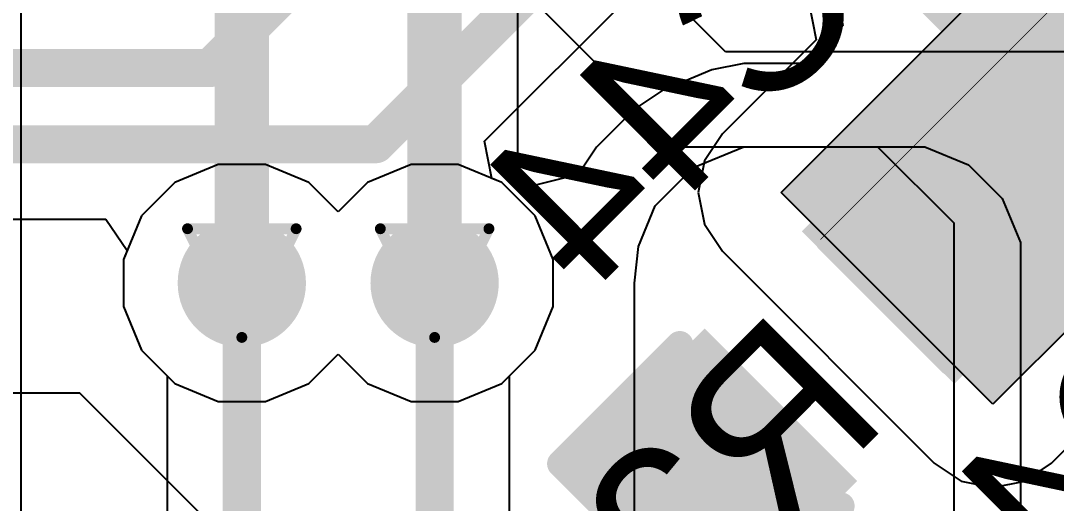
# Model space of a CAD drawing. Header units: inches. Extents: x 0 to 5359, y 0 to 5098.
# Drawn here: x 47.066 to 51.909, y 48.385 to 50.641 of the extents above; entities that cross this region are included whole.
import ezdxf

# ---------------------------------------------------------------- set-up
doc = ezdxf.new("R2010")
doc.units = ezdxf.units.IN
for name, color, linetype in [('Bottom Layer', 5, 'Continuous'), ('Bottom Overlay', 54, 'Continuous'), ('Bottom Paste', 16, 'Continuous'), ('Bottom Solder', 6, 'Continuous'), ('Drill Drawing', 1, 'Continuous'), ('Layer 1', 16, 'Continuous'), ('Layer 2', 76, 'Continuous'), ('Top Layer', 1, 'Continuous'), ('Top Overlay', 2, 'Continuous'), ('Top Paste', 8, 'Continuous'), ('Top Solder', 216, 'Continuous'), ('Via Holes', 16, 'Continuous')]:
    doc.layers.add(name, color=color, linetype=linetype)
doc.styles.add('Arial', font='', dxfattribs={"height": 0.2})
doc.styles.get('Arial').set_extended_font_data('Arial')

# ---------------------------------------------------------------- blocks, each defined once
blk = doc.blocks.new('R___0402_B_154')
at = {"layer": 'Bottom Layer'}
for points in [[(-0.2413, 0.3175), (-0.2413, -0.3175), (-0.6985, -0.3175), (-0.6985, 0.3175)], [(0.6985, 0.3175), (0.6985, -0.3175), (0.2413, -0.3175), (0.2413, 0.3175)]]:
    blk.add_hatch(color=5, dxfattribs=at).paths.add_polyline_path(points)
at = {"layer": 'Bottom Paste'}
for points in [[(-0.2413, 0.3175), (-0.2413, -0.3175), (-0.6985, -0.3175), (-0.6985, 0.3175)], [(0.6985, 0.3175), (0.6985, -0.3175), (0.2413, -0.3175), (0.2413, 0.3175)]]:
    blk.add_hatch(color=16, dxfattribs=at).paths.add_polyline_path(points)
at = {"layer": 'Bottom Solder'}
for points in [[(-0.1863, 0.3725), (-0.1863, -0.3725), (-0.7535, -0.3725), (-0.7535, 0.3725)], [(0.7535, 0.3725), (0.7535, -0.3725), (0.1863, -0.3725), (0.1863, 0.3725)]]:
    blk.add_hatch(color=6, dxfattribs=at).paths.add_polyline_path(points)
at = {"layer": 'Bottom Overlay'}
for points in [[(-0.7874, 0.4064, 0.127, 0.127, 0), (0.7874, 0.4064, 0.127, 0.127, 0)], [(-0.7874, 0.4064, 0.127, 0.127, 0), (-0.7874, -0.4064, 0.127, 0.127, 0)], [(0.7874, 0.4064, 0.127, 0.127, 0), (0.7874, -0.4064, 0.127, 0.127, 0)], [(-0.8128, 0.4318, 0.00323, 0.00323, 0), (0.8128, 0.4318, 0.00323, 0.00323, 0)], [(-0.7874, -0.4064, 0.127, 0.127, 0), (0.7874, -0.4064, 0.127, 0.127, 0)]]:
    blk.add_lwpolyline(points, format="xyseb", dxfattribs=at)
for points in [[(-0.8191, 0.4064, 0.0635, 0.0635, 1), (-0.7556, 0.4064, 0.0635, 0.0635, 1)], [(-0.8191, 0.4064, 0.0635, 0.0635, 1), (-0.7556, 0.4064, 0.0635, 0.0635, 1)], [(0.7556, 0.4064, 0.0635, 0.0635, 1), (0.8191, 0.4064, 0.0635, 0.0635, 1)], [(0.7556, 0.4064, 0.0635, 0.0635, 1), (0.8191, 0.4064, 0.0635, 0.0635, 1)], [(-0.8136, 0.4318, 0.00161, 0.00161, 1), (-0.812, 0.4318, 0.00161, 0.00161, 1)], [(0.812, 0.4318, 0.00161, 0.00161, 1), (0.8136, 0.4318, 0.00161, 0.00161, 1)], [(-0.8191, -0.4064, 0.0635, 0.0635, 1), (-0.7556, -0.4064, 0.0635, 0.0635, 1)], [(-0.8191, -0.4064, 0.0635, 0.0635, 1), (-0.7556, -0.4064, 0.0635, 0.0635, 1)], [(0.7556, -0.4064, 0.0635, 0.0635, 1), (0.8191, -0.4064, 0.0635, 0.0635, 1)], [(0.7556, -0.4064, 0.0635, 0.0635, 1), (0.8191, -0.4064, 0.0635, 0.0635, 1)]]:
    blk.add_lwpolyline(points, format="xyseb", close=True, dxfattribs=at)
blk = doc.blocks.new('C___0603_348')
at = {"layer": 'Top Layer'}
for points in [[(-0.381, 0.4445), (-0.381, -0.4445), (-1.143, -0.4445), (-1.143, 0.4445)], [(1.143, 0.4445), (1.143, -0.4445), (0.381, -0.4445), (0.381, 0.4445)]]:
    blk.add_hatch(color=1, dxfattribs=at).paths.add_polyline_path(points)
at = {"layer": 'Top Paste'}
for points in [[(-0.381, 0.4445), (-0.381, -0.4445), (-1.143, -0.4445), (-1.143, 0.4445)], [(1.143, 0.4445), (1.143, -0.4445), (0.381, -0.4445), (0.381, 0.4445)]]:
    blk.add_hatch(color=8, dxfattribs=at).paths.add_polyline_path(points)
at = {"layer": 'Top Solder'}
for points in [[(-0.321, 0.5045), (-0.321, -0.5045), (-1.203, -0.5045), (-1.203, 0.5045)], [(1.203, 0.5045), (1.203, -0.5045), (0.321, -0.5045), (0.321, 0.5045)]]:
    blk.add_hatch(color=216, dxfattribs=at).paths.add_polyline_path(points)
at = {"layer": 'Top Overlay'}
for points in [[(-1.2446, 0.5334, 0.127, 0.127, 0), (-0.4572, 0.5334, 0.127, 0.127, 0)], [(-1.2446, 0.5334, 0.127, 0.127, 0), (-1.2446, -0.5334, 0.127, 0.127, 0)], [(0.4572, 0.5334, 0.127, 0.127, 0), (1.2446, 0.5334, 0.127, 0.127, 0)], [(1.2446, 0.5334, 0.127, 0.127, 0), (1.2446, -0.5334, 0.127, 0.127, 0)], [(-1.2446, -0.5334, 0.127, 0.127, 0), (-0.4572, -0.5334, 0.127, 0.127, 0)], [(0.4572, -0.5334, 0.127, 0.127, 0), (1.2446, -0.5334, 0.127, 0.127, 0)]]:
    blk.add_lwpolyline(points, format="xyseb", dxfattribs=at)
for points in [[(-1.2764, 0.5334, 0.0635, 0.0635, 1), (-1.2128, 0.5334, 0.0635, 0.0635, 1)], [(-1.2764, 0.5334, 0.0635, 0.0635, 1), (-1.2128, 0.5334, 0.0635, 0.0635, 1)], [(-0.4889, 0.5334, 0.0635, 0.0635, 1), (-0.4254, 0.5334, 0.0635, 0.0635, 1)], [(0.4254, 0.5334, 0.0635, 0.0635, 1), (0.4889, 0.5334, 0.0635, 0.0635, 1)], [(1.2128, 0.5334, 0.0635, 0.0635, 1), (1.2764, 0.5334, 0.0635, 0.0635, 1)], [(1.2128, 0.5334, 0.0635, 0.0635, 1), (1.2764, 0.5334, 0.0635, 0.0635, 1)], [(-1.2764, -0.5334, 0.0635, 0.0635, 1), (-1.2128, -0.5334, 0.0635, 0.0635, 1)], [(-1.2764, -0.5334, 0.0635, 0.0635, 1), (-1.2128, -0.5334, 0.0635, 0.0635, 1)], [(-0.4889, -0.5334, 0.0635, 0.0635, 1), (-0.4254, -0.5334, 0.0635, 0.0635, 1)], [(0.4254, -0.5334, 0.0635, 0.0635, 1), (0.4889, -0.5334, 0.0635, 0.0635, 1)], [(1.2128, -0.5334, 0.0635, 0.0635, 1), (1.2764, -0.5334, 0.0635, 0.0635, 1)], [(1.2128, -0.5334, 0.0635, 0.0635, 1), (1.2764, -0.5334, 0.0635, 0.0635, 1)]]:
    blk.add_lwpolyline(points, format="xyseb", close=True, dxfattribs=at)

msp = doc.modelspace()

# ---------------------------------------------------------------- hatches: boundary and pattern name
at = {"layer": 'Bottom Layer'}
h = msp.add_hatch(color=5, dxfattribs=at)
edge = h.paths.add_edge_path()
edge.add_arc((48.1, 49.4143), 0.3, 0, 360)
h = msp.add_hatch(color=5, dxfattribs=at)
edge = h.paths.add_edge_path()
edge.add_arc((49.0016, 49.4143), 0.3, 0, 360)
at = {"layer": 'Layer 1'}
h = msp.add_hatch(color=16, dxfattribs=at)
edge = h.paths.add_edge_path()
edge.add_arc((48.1, 49.4143), 0.3, 0, 360)
h = msp.add_hatch(color=16, dxfattribs=at)
edge = h.paths.add_edge_path()
edge.add_arc((49.0016, 49.4143), 0.3, 0, 360)
at = {"layer": 'Layer 2'}
h = msp.add_hatch(color=76, dxfattribs=at)
edge = h.paths.add_edge_path()
edge.add_arc((48.1, 49.4143), 0.3, 0, 360)
h = msp.add_hatch(color=76, dxfattribs=at)
edge = h.paths.add_edge_path()
edge.add_arc((49.0016, 49.4143), 0.3, 0, 360)
at = {"layer": 'Top Layer'}
msp.add_hatch(color=1, dxfattribs=at).paths.add_polyline_path([(51.6123, 48.8477), (54.0657, 51.3012), (53.0757, 52.2912), (50.6222, 49.8378)])
h = msp.add_hatch(color=1, dxfattribs=at)
edge = h.paths.add_edge_path()
edge.add_arc((48.1, 49.4143), 0.3, 0, 360)
h = msp.add_hatch(color=1, dxfattribs=at)
edge = h.paths.add_edge_path()
edge.add_arc((49.0016, 49.4143), 0.3, 0, 360)
at = {"layer": 'Via Holes'}
h = msp.add_hatch(color=7, dxfattribs=at)
edge = h.paths.add_edge_path()
edge.add_arc((48.1, 49.4143), 0.15, 0, 360)
h = msp.add_hatch(color=7, dxfattribs=at)
edge = h.paths.add_edge_path()
edge.add_arc((49.0016, 49.4143), 0.15, 0, 360)

# ---------------------------------------------------------------- linework, layer by layer
at = {"layer": 'Bottom Layer'}
for p, q in [((47.0662, 52.777), (47.0662, 47.6284)), ((49.39, 49.9294), (49.39, 51.1367)), ((50.9019, 50.6634), (50.9112, 50.6179)), ((50.9112, 50.6179), (50.773, 50.4401)), ((50.4469, 50.4401), (50.2982, 50.4105)), ((50.5736, 50.4401), (50.4469, 50.4401)), ((50.773, 50.4401), (50.5736, 50.4401)), ((50.2982, 50.4105), (50.0639, 50.3135)), ((50.0639, 50.3135), (49.9379, 50.2293)), ((49.9379, 50.2293), (49.7586, 50.05)), ((49.7586, 50.05), (49.6744, 49.924)), ((50.2126, 49.9546), (50.4469, 50.0516)), ((50.4469, 50.0516), (50.5736, 50.0516)), ((50.5736, 50.0516), (51.2935, 50.0516)), ((51.2935, 50.0516), (51.4988, 49.9666)), ((50.0333, 49.7753), (50.2126, 49.9546)), ((51.4988, 49.9666), (51.6559, 49.8095)), ((49.4613, 49.8688), (49.39, 49.9294)), ((49.6735, 49.9218), (49.4613, 49.8688)), ((49.6744, 49.924), (49.6735, 49.9218)), ((51.6559, 49.8095), (51.741, 49.6042)), ((49.9543, 49.5846), (50.0333, 49.7753)), ((51.741, 49.6042), (51.741, 49.4931)), ((49.9363, 49.4143), (49.9543, 49.5846)), ((51.741, 49.4931), (51.741, 42.198)), ((49.9363, 47.5567), (49.9363, 49.4143)), ((49.9363, 49.4143), (49.9363, 49.4143))]:
    msp.add_line(p, q, dxfattribs=at)
for points in [[(48.1, 49.4143, 0.254, 0.254, 0), (48.1, 51.9614, 0.254, 0.254, 0)], [(51.0121, 51.2174, 0.381, 0.381, 0), (52.0142, 50.2154, 0.381, 0.381, 0)], [(49.0016, 49.4143, 0.254, 0.254, 0), (49.0016, 51.1367, 0.254, 0.254, 0)]]:
    msp.add_lwpolyline(points, format="xyseb", dxfattribs=at)
for points in [[(51.919, 50.2154, 0.1905, 0.1905, 1), (52.1095, 50.2154, 0.1905, 0.1905, 1)], [(48.0365, 49.4143, 0.127, 0.127, 1), (48.1635, 49.4143, 0.127, 0.127, 1)], [(48.9381, 49.4143, 0.127, 0.127, 1), (49.0651, 49.4143, 0.127, 0.127, 1)]]:
    msp.add_lwpolyline(points, format="xyseb", close=True, dxfattribs=at)
at = {"layer": 'Drill Drawing'}
for points in [[(47.846, 49.6683, 0.0508, 0.0508, 0), (48.354, 49.6683, 0.0508, 0.0508, 0)], [(47.846, 49.6683, 0.0508, 0.0508, 0), (48.1, 49.1603, 0.0508, 0.0508, 0)], [(48.1, 49.1603, 0.0508, 0.0508, 0), (48.354, 49.6683, 0.0508, 0.0508, 0)], [(48.7476, 49.6683, 0.0508, 0.0508, 0), (49.2556, 49.6683, 0.0508, 0.0508, 0)], [(48.7476, 49.6683, 0.0508, 0.0508, 0), (49.0016, 49.1603, 0.0508, 0.0508, 0)], [(49.0016, 49.1603, 0.0508, 0.0508, 0), (49.2556, 49.6683, 0.0508, 0.0508, 0)]]:
    msp.add_lwpolyline(points, format="xyseb", dxfattribs=at)
for points in [[(47.8333, 49.6683, 0.0254, 0.0254, 1), (47.8587, 49.6683, 0.0254, 0.0254, 1)], [(47.8333, 49.6683, 0.0254, 0.0254, 1), (47.8587, 49.6683, 0.0254, 0.0254, 1)], [(48.3413, 49.6683, 0.0254, 0.0254, 1), (48.3667, 49.6683, 0.0254, 0.0254, 1)], [(48.3413, 49.6683, 0.0254, 0.0254, 1), (48.3667, 49.6683, 0.0254, 0.0254, 1)], [(48.7349, 49.6683, 0.0254, 0.0254, 1), (48.7603, 49.6683, 0.0254, 0.0254, 1)], [(48.7349, 49.6683, 0.0254, 0.0254, 1), (48.7603, 49.6683, 0.0254, 0.0254, 1)], [(49.2429, 49.6683, 0.0254, 0.0254, 1), (49.2683, 49.6683, 0.0254, 0.0254, 1)], [(49.2429, 49.6683, 0.0254, 0.0254, 1), (49.2683, 49.6683, 0.0254, 0.0254, 1)], [(48.0873, 49.1603, 0.0254, 0.0254, 1), (48.1127, 49.1603, 0.0254, 0.0254, 1)], [(48.0873, 49.1603, 0.0254, 0.0254, 1), (48.1127, 49.1603, 0.0254, 0.0254, 1)], [(48.9889, 49.1603, 0.0254, 0.0254, 1), (49.0143, 49.1603, 0.0254, 0.0254, 1)], [(48.9889, 49.1603, 0.0254, 0.0254, 1), (49.0143, 49.1603, 0.0254, 0.0254, 1)]]:
    msp.add_lwpolyline(points, format="xyseb", close=True, dxfattribs=at)
at = {"layer": 'Layer 1'}
for p, q in [((47.9898, 49.9683), (47.7861, 49.884)), ((48.2102, 49.9683), (47.9898, 49.9683)), ((48.4138, 49.884), (48.2102, 49.9683)), ((48.8914, 49.9683), (48.6877, 49.884)), ((49.1118, 49.9683), (48.8914, 49.9683)), ((49.3154, 49.884), (49.1118, 49.9683)), ((47.7861, 49.884), (47.6303, 49.7281)), ((48.5508, 49.747), (48.4138, 49.884)), ((48.6877, 49.884), (48.5508, 49.747)), ((49.4712, 49.7281), (49.3154, 49.884)), ((47.6303, 49.7281), (47.546, 49.5245)), ((49.5556, 49.5245), (49.4712, 49.7281)), ((47.546, 49.5245), (47.546, 49.3041)), ((49.5556, 49.3041), (49.5556, 49.5245)), ((47.546, 49.3041), (47.6303, 49.1005)), ((49.4712, 49.1005), (49.5556, 49.3041)), ((47.6303, 49.1005), (47.7861, 48.9447)), ((48.4138, 48.9447), (48.5508, 49.0816)), ((48.5508, 49.0816), (48.6877, 48.9447)), ((49.3154, 48.9447), (49.4712, 49.1005)), ((47.7861, 48.9447), (47.9898, 48.8603)), ((48.2102, 48.8603), (48.4138, 48.9447)), ((48.6877, 48.9447), (48.8914, 48.8603)), ((49.1118, 48.8603), (49.3154, 48.9447)), ((47.9898, 48.8603), (48.2102, 48.8603)), ((48.8914, 48.8603), (49.1118, 48.8603))]:
    msp.add_line(p, q, dxfattribs=at)
at = {"layer": 'Layer 2'}
for p, q in [((50.3618, 50.4956), (48.1595, 52.6979)), ((48.5644, 51.6344), (50.1471, 50.0516)), ((54.8687, 50.4956), (50.3618, 50.4956)), ((50.1471, 50.0516), (51.0729, 50.0516)), ((51.0729, 50.0516), (51.4293, 49.6953)), ((47.9898, 49.9683), (47.7861, 49.884)), ((48.2102, 49.9683), (47.9898, 49.9683)), ((48.4138, 49.884), (48.2102, 49.9683)), ((48.8914, 49.9683), (48.6877, 49.884)), ((49.1118, 49.9683), (48.8914, 49.9683)), ((49.3154, 49.884), (49.1118, 49.9683)), ((47.7861, 49.884), (47.6303, 49.7281)), ((48.5508, 49.747), (48.4138, 49.884)), ((48.6877, 49.884), (48.5508, 49.747)), ((49.4712, 49.7281), (49.3154, 49.884)), ((47.6303, 49.7281), (47.546, 49.5245)), ((49.5556, 49.5245), (49.4712, 49.7281)), ((51.4293, 49.6953), (51.4293, 47.9863)), ((47.546, 49.5245), (47.546, 49.3041)), ((49.5556, 49.3041), (49.5556, 49.5245)), ((47.546, 49.3041), (47.6303, 49.1005)), ((49.4712, 49.1005), (49.5556, 49.3041)), ((47.6303, 49.1005), (47.7861, 48.9447)), ((48.4138, 48.9447), (48.5508, 49.0816)), ((48.5508, 49.0816), (48.6877, 48.9447)), ((49.3154, 48.9447), (49.4712, 49.1005)), ((47.7861, 48.9447), (47.9898, 48.8603)), ((48.2102, 48.8603), (48.4138, 48.9447)), ((48.6877, 48.9447), (48.8914, 48.8603)), ((49.1118, 48.8603), (49.3154, 48.9447)), ((47.3427, 48.9002), (40.8842, 48.9002)), ((48.1, 48.1429), (47.3427, 48.9002)), ((47.9898, 48.8603), (48.2102, 48.8603)), ((48.8914, 48.8603), (49.1118, 48.8603))]:
    msp.add_line(p, q, dxfattribs=at)
at = {"layer": 'Top Layer'}
for p, q in [((49.2349, 50.0773), (50.2939, 51.1362)), ((50.6222, 49.8378), (51.8354, 51.051)), ((50.7517, 50.7257), (50.7864, 50.5513)), ((50.7864, 50.5513), (50.3476, 50.1125)), ((49.2696, 49.9029), (49.2349, 50.0773)), ((50.3476, 50.1125), (50.2633, 49.9865)), ((52.8255, 50.0609), (51.6123, 48.8477)), ((50.2633, 49.9865), (50.2338, 49.8378)), ((49.3154, 49.884), (49.2696, 49.9029)), ((49.4712, 49.7281), (49.3154, 49.884)), ((50.2338, 49.8378), (50.2633, 49.6891)), ((51.6123, 48.8477), (50.6222, 49.8378)), ((38.4706, 49.7138), (47.4643, 49.7138)), ((47.4643, 49.7138), (47.5631, 49.5659)), ((49.5556, 49.5245), (49.4712, 49.7281)), ((50.2633, 49.6891), (50.3476, 49.5631)), ((47.5631, 49.5659), (47.546, 49.5245)), ((50.3476, 49.5631), (51.3376, 48.5731)), ((47.546, 49.5245), (47.546, 49.3041)), ((49.5556, 49.3041), (49.5556, 49.5245)), ((47.546, 49.3041), (47.6303, 49.1005)), ((49.4712, 49.1005), (49.5556, 49.3041)), ((47.6303, 49.1005), (47.7503, 48.9805)), ((49.3512, 48.9805), (49.4712, 49.1005)), ((51.887, 48.5731), (52.3259, 49.0119)), ((47.7503, 48.9805), (47.7503, 46.7934)), ((49.3512, 44.571), (49.3512, 48.9805)), ((51.3376, 48.5731), (51.3376, 48.5731)), ((51.3376, 48.5731), (51.4636, 48.4889)), ((51.761, 48.4889), (51.887, 48.5731)), ((51.4636, 48.4889), (51.6123, 48.4593)), ((51.6123, 48.4593), (51.761, 48.4889))]:
    msp.add_line(p, q, dxfattribs=at)
for points in [[(47.951, 50.419, 0.1778, 0.1778, 0), (50.9191, 53.3871, 0.1778, 0.1778, 0)], [(48.7266, 50.0634, 0.1778, 0.1778, 0), (51.4847, 52.8215, 0.1778, 0.1778, 0)], [(37.3922, 50.419, 0.1778, 0.1778, 0), (47.951, 50.419, 0.1778, 0.1778, 0)], [(38.4632, 50.0634, 0.1778, 0.1778, 0), (48.7266, 50.0634, 0.1778, 0.1778, 0)], [(48.1, 49.4143, 0.1778, 0.1778, 0), (48.1, 49.5667, 0.1778, 0.1778, 0)], [(48.1, 45.6948, 0.1778, 0.1778, 0), (48.1, 49.4143, 0.1778, 0.1778, 0)], [(49.0016, 44.571, 0.1778, 0.1778, 0), (49.0016, 49.4143, 0.1778, 0.1778, 0)]]:
    msp.add_lwpolyline(points, format="xyseb", dxfattribs=at)
for points in [[(47.9066, 50.419, 0.0889, 0.0889, 1), (47.9955, 50.419, 0.0889, 0.0889, 1)], [(47.9066, 50.419, 0.0889, 0.0889, 1), (47.9955, 50.419, 0.0889, 0.0889, 1)], [(48.6821, 50.0634, 0.0889, 0.0889, 1), (48.771, 50.0634, 0.0889, 0.0889, 1)], [(48.6821, 50.0634, 0.0889, 0.0889, 1), (48.771, 50.0634, 0.0889, 0.0889, 1)], [(48.0555, 49.5667, 0.0889, 0.0889, 1), (48.1444, 49.5667, 0.0889, 0.0889, 1)], [(48.0555, 49.4143, 0.0889, 0.0889, 1), (48.1444, 49.4143, 0.0889, 0.0889, 1)], [(48.0555, 49.4143, 0.0889, 0.0889, 1), (48.1444, 49.4143, 0.0889, 0.0889, 1)], [(48.9571, 49.4143, 0.0889, 0.0889, 1), (49.046, 49.4143, 0.0889, 0.0889, 1)]]:
    msp.add_lwpolyline(points, format="xyseb", close=True, dxfattribs=at)

# ---------------------------------------------------------------- block references
at = {"rotation": 45}
for name, p in [('R___0402_B_154', (51.6871, 49.8882)), ('C___0603_348', (50.8484, 49.0728))]:
    msp.add_blockref(name, p, dxfattribs=at)

# ---------------------------------------------------------------- texts
at = {"layer": 'Bottom Overlay', "style": 'Arial', "text_generation_flag": 2}
for s, p in [('C44', (51.0867, 50.7149)), ('R21', (51.1388, 48.7725)), ('C46', (52.873, 48.8623))]:
    msp.add_text(s, height=0.762, rotation=45, dxfattribs=at).set_placement(p)

doc.saveas('drawing.dxf')
